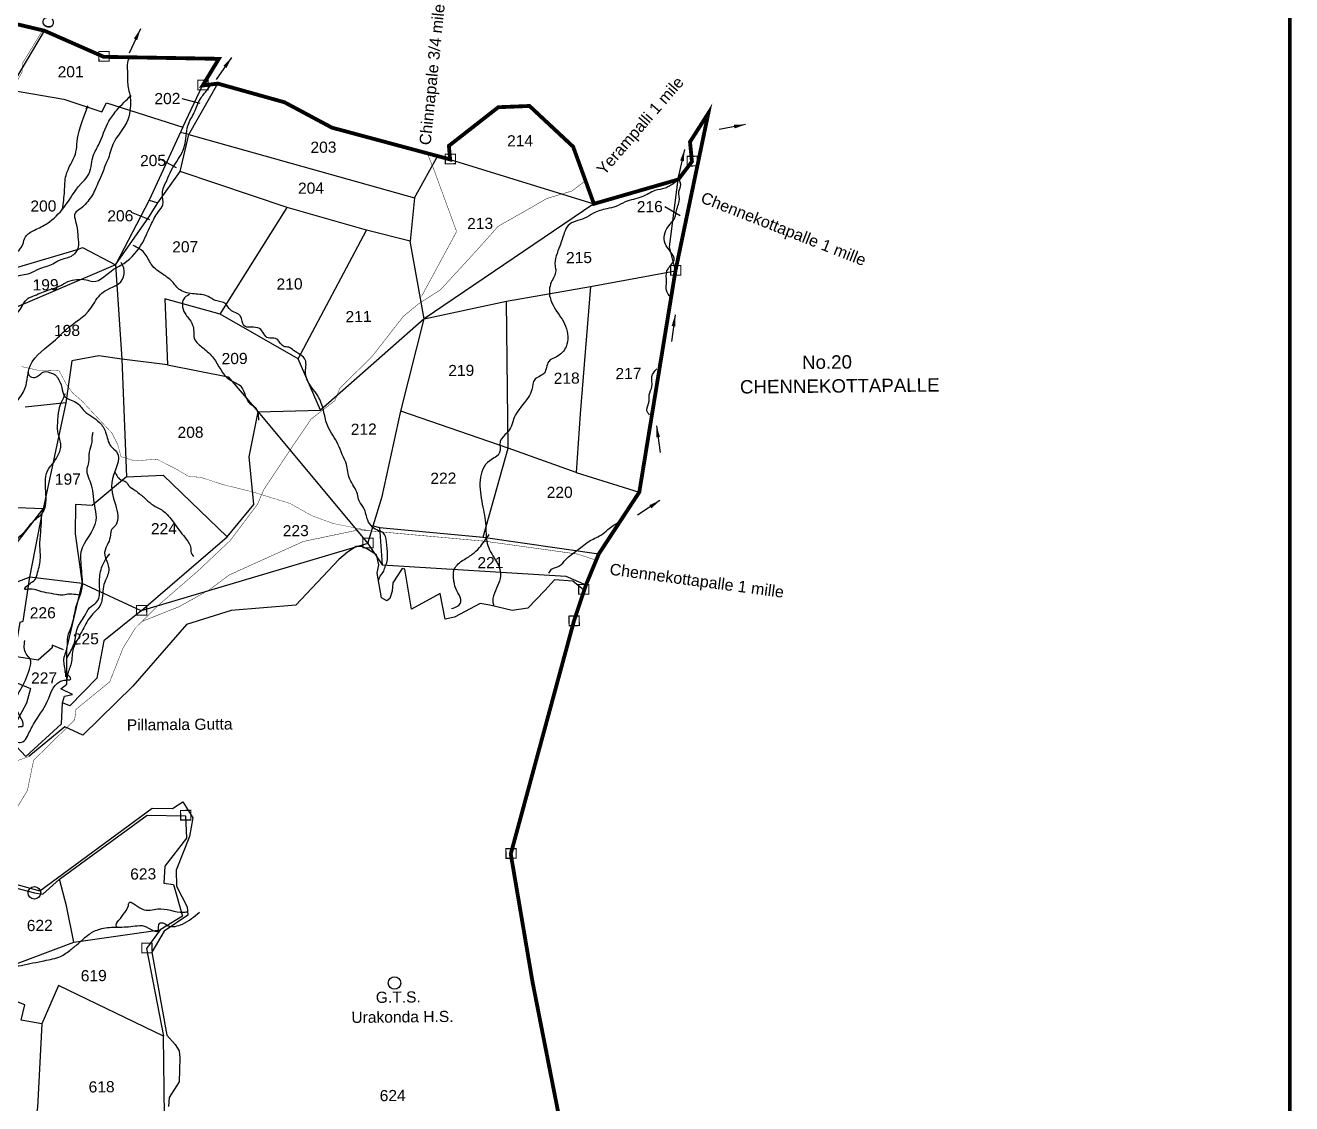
# Model space of a CAD drawing. Header units: feet. Extents: x 773755 to 783780, y 1571901 to 1585357.
# Drawn here: x 780373 to 783683, y 1578052 to 1580869 of the extents above; entities that cross this region are included whole.
import ezdxf
from ezdxf.enums import TextEntityAlignment as Align

# ---------------------------------------------------------------- set-up
doc = ezdxf.new("R2010")
doc.units = ezdxf.units.FT
doc.header["$LTSCALE"] = 15
doc.header["$MEASUREMENT"] = 0
doc.linetypes.add('HIDDEN2', pattern=[0.1875, 0.125, -0.0625])
for name, color, linetype in [('HILL', 17, 'Continuous'), ('PAPER SIZE', 10, 'Continuous'), ('PLOT', 7, 'Continuous'), ('PLOT NO', 7, 'Continuous'), ('ROADS', 6, 'Continuous'), ('TANKS-STREAM', 4, 'Continuous'), ('text2', 7, 'Continuous'), ('VILLAGE STONES', 240, 'Continuous')]:
    doc.layers.add(name, color=color, linetype=linetype)
doc.layers.add('VILLAGE BOUNDRY', color=5, linetype='HIDDEN2', lineweight=100)
doc.styles.get("Standard").update_dxf_attribs({"font": 'arial.ttf'})
doc.linetypes.add('DOTS', pattern='A,1e-06,-3,["●",Standard,S=3,R=0,X=-1.25,Y=-1.25],-3', length=6.000001)
doc.dimstyles.get("Standard").update_dxf_attribs({"dimtxt": 0.18, "dimasz": 0.18, "dimexe": 0.18, "dimexo": 0.0625, "dimgap": 0.09, "dimtad": 0, "dimtih": 1, "dimtoh": 1, "dimdec": 4, "dimzin": 0, "dimdsep": 46, "dimtxsty": 'Standard', "dimcen": 0.09, "dimadec": 0, "dimazin": 0, "dimtfac": 1, "dimtdec": 4, "dimtofl": 0, "dimtmove": 0, "dimatfit": 3, "dimfxl": 1, "dimtolj": 1, "dimtzin": 0, "dimarcsym": 0})

msp = doc.modelspace()

# ---------------------------------------------------------------- linework, layer by layer
at = {"layer": 'HILL'}
for points in [[(781832.1, 1579394.4), (781804.6, 1579417.1), (781756.5, 1579420.1), (781731, 1579392.6), (781687, 1579346.5), (781645.7, 1579340.7), (781587.4, 1579354.1), (781562.4, 1579358.5), (781495, 1579323.3), (781470.5, 1579317.6), (781457.3, 1579384.7), (781382.8, 1579343.4), (781365.3, 1579448.1), (781357.9, 1579450.4), (781333.7, 1579412.3), (781331.9, 1579390.8), (781326.3, 1579371.7), (781318.6, 1579365.4), (781304.4, 1579373.4), (781293.2, 1579438.1), (781296.9, 1579459.2), (781291.1, 1579486.1), (781268, 1579500.3), (781253.9, 1579507.5), (781238.2, 1579507.4), (781215, 1579492.3), (781192.5, 1579473.8), (781080.8, 1579354), (780911, 1579340.4), (780794.7, 1579303.7), (780654, 1579142.4), (780523.5, 1579014.8), (780476.4, 1579036.7), (780382.4, 1578958.5)], [(780345, 1578626.3), (780411.5, 1578607.8), (780705.1, 1578823.9), (780758.4, 1578823.3), (780785.4, 1578840.6), (780810.8, 1578798.3), (780802.8, 1578750.1), (780768, 1578661.6), (780768.4, 1578620.2), (780796.8, 1578566.1), (780798.1, 1578544.6), (780736.7, 1578502.3), (780704.4, 1578447.6), (780743.5, 1578230.6), (780765.3, 1578206.5), (780775.7, 1578189.6), (780777.5, 1578172.1), (780775.4, 1578108.8), (780749.7, 1578067.7), (780747.7, 1578044.5)]]:
    msp.add_lwpolyline(points, dxfattribs=at)
at = {"layer": 'HILL', "lineweight": -3, "ltscale": 0.3, "const_width": 1}
msp.add_lwpolyline([(780382.4, 1578958.5), (780348.9, 1578946.8), (780353, 1578889), (780343.2, 1578841.6), (780347.3, 1578830), (780301.3, 1578739.8)], dxfattribs=at)
at = {"layer": 'PAPER SIZE', "color": 5, "const_width": 10}
msp.add_lwpolyline([(773759.7, 1584608.3), (783677.9, 1584608.3), (783677.9, 1571905.9), (773759.7, 1571905.9)], close=True, dxfattribs=at)
at = {"layer": 'PLOT'}
for points in [[(780038.3, 1580262), (779999.9, 1580144), (780181.2, 1580441.8), (780332, 1580700.8), (780423.5, 1580854.9)], [(780332, 1580700.8), (780474.2, 1580675.9), (780573.8, 1580643.3), (780585.9, 1580666.8), (780785.2, 1580603.1), (780836.9, 1580711.8)], [(780800.8, 1580583.5), (780876.4, 1580716.8)], [(780830.1, 1580664.6), (780783.7, 1580676.7)], [(780785.2, 1580603.1), (780697.1, 1580412), (780719.8, 1580405.3), (780778.2, 1580487.1), (780800.8, 1580583.5), (780778.4, 1580588.7)], [(780800.8, 1580583.5), (781390.1, 1580418.7), (781452, 1580529.4)], [(780768.9, 1580496.9), (780725.8, 1580519.5)], [(781483.6, 1580518.7), (781859.4, 1580402.7), (781415.5, 1580102.4), (781631, 1580148.1), (781850.9, 1580186.5), (782072.5, 1580227.6), (782056.9, 1580290.2), (782080, 1580466.3)], [(781390.1, 1580418.7), (781379.3, 1580305.4), (781265.5, 1580334.2), (781057.5, 1580392.9), (780778.2, 1580487.1)], [(780697.1, 1580412), (780609.2, 1580243.1), (780695.8, 1580367.7), (780719.8, 1580405.3)], [(780699.2, 1580361.1), (780650.5, 1580380)], [(781086.2, 1579998.1), (780883, 1580114.7), (781057.5, 1580392.9)], [(782084.4, 1580371.3), (782044.6, 1580395.1)], [(781635, 1579764.2), (781354.4, 1579860.7), (781415.5, 1580102.4), (781145.1, 1579863.8), (781086.2, 1579998.1), (781265.5, 1580334.2)], [(779999.9, 1580144), (780294.3, 1580109.3), (780255.6, 1580208.9), (780512.5, 1580284.2), (780522.7, 1580288.7), (780609.2, 1580243.1), (780294.3, 1580109.3)], [(781415.5, 1580102.4), (781379.3, 1580305.4)], [(780609.2, 1580243.1), (780625.9, 1579997), (780565.3, 1580005.6), (780495.1, 1579992.5), (780479.7, 1579882.8), (780373, 1579871.3)], [(781850.9, 1580186.5), (781823.8, 1579854.3), (781813.2, 1579700.5), (781978, 1579649.5)], [(780883, 1580114.7), (780737.7, 1580154.2), (780745.2, 1579981.7), (780625.9, 1579997)], [(781813.2, 1579700.5), (781635, 1579764.2), (781631, 1580148.1)], [(780625.9, 1579997), (780637.7, 1579689.5), (780548.4, 1579614.2), (780504.7, 1579617.3), (780504.1, 1579540.9), (780522.1, 1579411), (780385.6, 1579427), (780419.7, 1579606.2)], [(780745.2, 1579981.7), (780903.5, 1579950.4), (780982.3, 1579859.5), (781145.1, 1579863.8)], [(780479.7, 1579882.8), (780419.7, 1579606.2), (780259.4, 1579611.6), (780279.2, 1579651), (780185.4, 1579662.4), (780158.1, 1579658.8), (780140.2, 1579674.7), (780121.7, 1579670), (780048.9, 1579705.7)], [(780637.7, 1579689.5), (780734.1, 1579693.8), (780901.1, 1579532.6), (780970.2, 1579617.4), (780958.7, 1579741.7), (780982.3, 1579859.5)], [(780982.3, 1579859.5), (781268.3, 1579515.5), (781282.9, 1579561.6), (781306.2, 1579638.5), (781354.4, 1579860.7)], [(781299, 1579557.5), (781570.4, 1579531.6), (781635, 1579764.2)], [(780228.7, 1579510.4), (780326.1, 1579483.9), (780419.7, 1579606.2)], [(781282.9, 1579561.6), (781299, 1579557.5), (781305.8, 1579459.5)], [(781268.3, 1579515.5), (780676.6, 1579339.5), (780901.1, 1579532.6)], [(781268.3, 1579515.5), (781305.8, 1579459.5), (781786.4, 1579429.7), (781838.7, 1579407.5)], [(781570.4, 1579531.6), (781872.2, 1579488.2)], [(780385.6, 1579427), (780317.4, 1579401.6), (780213.3, 1579424.9), (780193.3, 1579434.8), (780201.3, 1579448.7), (780102.6, 1579477.8), (780066.1, 1579496), (780073.5, 1579511.1)], [(780473.5, 1579237.6), (780443.5, 1579250.2), (780443.6, 1579243.1), (780407.2, 1579210.7), (780345.5, 1579220), (780360.2, 1579310.1), (780367.4, 1579312.3), (780385.6, 1579427)], [(780676.6, 1579339.5), (780578.2, 1579261.5), (780560.7, 1579163.4), (780489.5, 1579091.3), (780470.7, 1579099.4), (780476.2, 1579116.3), (780496.3, 1579121), (780466.5, 1579135.5), (780481.8, 1579147.8), (780481.7, 1579240.7), (780522.1, 1579411)], [(780676.6, 1579339.5), (780522.1, 1579411)], [(780256.7, 1579145.7), (780301, 1579135.6), (780304.5, 1579170.3), (780386.6, 1579136.5), (780376.5, 1579098.5), (780347.1, 1579043.2), (780337, 1578999.2), (780375, 1578959), (780467.7, 1579044.4), (780470.7, 1579099.4)], [(780331.4, 1578620.4), (780397.6, 1578603), (780419.1, 1578599.3), (780462.9, 1578638.5), (780691.7, 1578806), (780791.9, 1578804.3), (780794.8, 1578745.8), (780737.8, 1578672.1), (780735.5, 1578627.6), (780761.1, 1578624.7), (780783.9, 1578541.6), (780725.5, 1578505.9), (780690.4, 1578457.2), (780734.2, 1578228.3), (780460, 1578360.5), (780416.8, 1578260.8), (780363, 1578270.5), (780371.8, 1578309.9), (780254.2, 1578356.6), (780265.9, 1578385.8), (780500.4, 1578474.2), (780725.5, 1578505.9)], [(780500.4, 1578474.2), (780481.2, 1578568.4), (780462.9, 1578638.5)], [(780416.8, 1578260.8), (780405.5, 1578042), (780360.9, 1577802.7), (780738, 1577949.7), (780734.2, 1578228.3)]]:
    msp.add_lwpolyline(points, dxfattribs=at)
at = {"layer": 'ROADS', "linetype": 'HIDDEN2', "ltscale": 10, "const_width": 1.2}
for points in [[(780419.8, 1580857.9), (780365.3, 1580768.8), (780365.2, 1580747.7), (780225.5, 1580494.3), (780107.6, 1580306), (780012.2, 1580195.9), (779923.1, 1580083.1), (779850.2, 1580012.1), (779824, 1579958), (779769.1, 1579891.5), (779669.1, 1579799.9), (779649.9, 1579781.3), (779558.1, 1579734.1), (779493, 1579695), (779433.6, 1579644.2), (779322.7, 1579585.1), (779281.1, 1579545.1), (779215.8, 1579351.5), (779201.5, 1579334), (779118.1, 1579337)], [(781408.9, 1580160.9), (781500.5, 1580330.3), (781439.2, 1580497.5), (781422.9, 1580536.9)], [(780306.5, 1578750.4), (780378.9, 1578870.2), (780395.1, 1578949.1), (780502.2, 1579054.3), (780505.9, 1579082.1), (780594, 1579154.1), (780628.6, 1579241.8), (780661.2, 1579294.9), (780718.1, 1579351.4), (780824.2, 1579443.3), (780908.7, 1579522.9), (780980.4, 1579618), (780997, 1579656.6), (781069, 1579765.2), (781120.7, 1579840.8), (781182.5, 1579888.4), (781195.6, 1579921.2), (781279.6, 1580003.9), (781361.1, 1580108.3), (781401.6, 1580141.9), (781458.1, 1580177.8), (781559.3, 1580287.9), (781608.6, 1580343.7), (781690.6, 1580390.2), (781736.1, 1580416.6), (781801.8, 1580436.1), (781840, 1580465.1)], [(781864.9, 1579471.7), (781818, 1579487.5), (781576, 1579521.1), (781278.4, 1579548), (781245.8, 1579551.2), (781100, 1579520.7), (780906.5, 1579433.3), (780852.5, 1579393.2), (780775.2, 1579350.2), (780680.4, 1579312.6)]]:
    msp.add_lwpolyline(points, dxfattribs=at)
at = {"layer": 'ROADS', "linetype": 'DOTS', "lineweight": -3, "ltscale": 0.3, "const_width": 1}
msp.add_lwpolyline([(780364, 1579977.4), (780405.5, 1579968.2), (780439.5, 1579967.7), (780461.7, 1579966.6), (780480, 1579932.4), (780495.9, 1579909.9), (780521.8, 1579887.1), (780599.9, 1579803.7), (780615.1, 1579773.4), (780623.7, 1579742.1), (780659.1, 1579731.2), (780717.3, 1579735.5), (780766.8, 1579710.3), (780801.9, 1579689.8), (780830.7, 1579688.7), (780889.7, 1579669.3), (780968.1, 1579650), (781065.4, 1579619.9), (781121.5, 1579588.2), (781178.4, 1579567.5), (781280.2, 1579547.2)], dxfattribs=at)
at = {"layer": 'TANKS-STREAM'}
for points in [[(780644.3, 1580785.6), (780639.9, 1580766.1), (780639.9, 1580762.4), (780640.1, 1580746.6), (780640.2, 1580739.2), (780640.3, 1580723.4), (780642.4, 1580706.8), (780646.3, 1580687.4), (780648.3, 1580670.7), (780647.5, 1580653.1), (780641.4, 1580622.5), (780602.1, 1580557.8), (780588.6, 1580516.9), (780581.4, 1580501.1), (780575.1, 1580483.4), (780564.2, 1580459.2), (780546, 1580421.9), (780533.2, 1580405.1), (780518.5, 1580390.2), (780503.8, 1580378.6), (780504.9, 1580356.3), (780509.8, 1580332.3), (780510.9, 1580316.6), (780511.2, 1580288.8), (780492.9, 1580265.4), (780462.3, 1580254.9), (780445.7, 1580245.5), (780408.8, 1580232.1), (780384.8, 1580220.7), (780346.8, 1580212), (780296, 1580193), (780263.6, 1580186.2), (780227.6, 1580143.7), (780203.8, 1580115.6), (780195.6, 1580099.8), (780185.8, 1580066.3), (780174.2, 1580020.8), (780172.6, 1579993), (780170.9, 1579979.1), (780148.4, 1579902.3), (780152.5, 1579872.7), (780154.5, 1579854.2), (780120.7, 1579802.9), (780104.2, 1579786.1), (780082.2, 1579753.4), (780065.8, 1579725.4), (780046.4, 1579719.7), (780005.2, 1579653.9), (779987, 1579616.6), (779969.6, 1579590.5), (779963.3, 1579576.5), (779945.9, 1579549.5), (779939.7, 1579519.8), (779942.7, 1579504), (779948.1, 1579433.2), (779939.2, 1579396), (779926.4, 1579373.7), (779912.6, 1579365.2), (779911.9, 1579341.1), (779916.7, 1579328.2), (779908.5, 1579308.6), (779900.3, 1579294.7), (779890.3, 1579277.9), (779872.9, 1579255.5), (779863.7, 1579247.9), (779868.4, 1579236.9), (779884.2, 1579233.3), (779900.1, 1579224.2), (779900.5, 1579182.1), (779886, 1579146.7), (779887.2, 1579127.3)], [(780171.5, 1579986.4), (780175.7, 1580005), (780195, 1580012.7), (780200.1, 1580026.1), (780206.7, 1580035), (780225.8, 1580051.6), (780235.3, 1580068), (780249.2, 1580087.5), (780256.6, 1580093.5), (780285.6, 1580098.2), (780301.9, 1580099.9), (780333.8, 1580106.9), (780356.7, 1580122), (780381.1, 1580156), (780392.9, 1580161.3), (780430.7, 1580176.6), (780461.8, 1580187.3), (780484.7, 1580199.4), (780508.4, 1580204.8), (780532.2, 1580204.3), (780550.1, 1580200.1), (780604.1, 1580231.8), (780623.3, 1580242.4), (780675.7, 1580294.5), (780701.2, 1580346.8), (780721.7, 1580382.6), (780732.6, 1580400.5), (780731.6, 1580429.5), (780743.1, 1580463.8), (780754.8, 1580489.9), (780789.8, 1580553.8), (780798.2, 1580606.6), (780815, 1580641.7), (780830.9, 1580676.8), (780848.6, 1580700), (780862.5, 1580717.9)], [(780206.3, 1580117.7), (780204.9, 1580127.5), (780210, 1580141.3), (780217.1, 1580155.8), (780223.5, 1580172.2), (780236.4, 1580192.6), (780241.5, 1580205.8), (780251.7, 1580226.8), (780286.3, 1580248.1), (780304.5, 1580254.9), (780367.1, 1580296.4), (780373.5, 1580316.1), (780397.6, 1580334), (780430.2, 1580351.4), (780474.9, 1580394.4), (780519, 1580455.4), (780535.8, 1580474.6), (780545.4, 1580500.2), (780549.8, 1580523.8), (780564.5, 1580556), (780592.1, 1580618.8), (780612.8, 1580647.8), (780649.7, 1580685.5)], [(780470.6, 1580388.9), (780475.9, 1580436.1), (780479.8, 1580477.1), (780504.2, 1580532.7), (780513.9, 1580592.3), (780534.8, 1580656), (780531.5, 1580649.8)], [(782061.1, 1580157.6), (782048.9, 1580176.7), (782049.1, 1580199.4), (782050.3, 1580227.7), (782068.7, 1580255.9), (782045.6, 1580298.9), (782053.4, 1580343), (782070, 1580364.6), (782077.6, 1580394.1), (782082.5, 1580409), (782081.6, 1580435.2), (782086.4, 1580453.5), (782081.2, 1580477.6), (782081.4, 1580478.1)], [(782075.4, 1580461.2), (782054.9, 1580448.1), (782045.5, 1580443.7), (782018.9, 1580437.4), (782002.7, 1580429.6), (781984.7, 1580420.8), (781941, 1580407.5), (781917.1, 1580396.1), (781893.1, 1580389.8), (781858, 1580378.3), (781834.9, 1580365.2), (781792.2, 1580345.9), (781782, 1580326.9), (781770.4, 1580292.5), (781758, 1580240), (781759.7, 1580228), (781747.9, 1580197.7), (781744.7, 1580157.8), (781772.4, 1580106.8), (781785.4, 1580082.7), (781786.5, 1580029.5), (781761.7, 1580003.2), (781741.2, 1579991), (781729.5, 1579960.4), (781704.6, 1579943.9), (781697.3, 1579917.7), (781687.7, 1579896.9), (781651.2, 1579844.4), (781643.8, 1579822.6), (781632, 1579803.9), (781614.8, 1579783.1), (781613, 1579752.7), (781587.1, 1579731.7), (781567.5, 1579617.9), (781576.8, 1579561.4), (781579.4, 1579521.2), (781598.3, 1579477.9), (781611.6, 1579454.1), (781615.2, 1579430.3), (781597.2, 1579379), (781595.2, 1579363.7), (781597.4, 1579354)], [(781296.2, 1579416.5), (781298.8, 1579426.2), (781308.3, 1579440.1), (781313.7, 1579453.9), (781319.1, 1579469.1), (781320.3, 1579485.7), (781317.2, 1579520.1), (781308.7, 1579543.4), (781296.2, 1579548.8), (781280.9, 1579558.3), (781268.3, 1579576.1), (781258.3, 1579607.6), (781245.7, 1579626.8), (781241.4, 1579644.7), (781221.7, 1579683), (781216, 1579703.6), (781213, 1579721.5), (781201.7, 1579747.6), (781190.4, 1579775), (781163.8, 1579821.6), (781153.7, 1579858.7), (781140.9, 1579895.7), (781105.6, 1579959.5), (781105.2, 1579995.3), (781074.6, 1580019.8), (781062.1, 1580027.9), (781048.3, 1580030.5), (781027.4, 1580051), (781008.1, 1580052.2), (780985.8, 1580076.7), (780944.3, 1580084.6), (780935.8, 1580109.3), (780909.4, 1580125.6), (780896.8, 1580142), (780870.5, 1580150), (780851.1, 1580160.8), (780815.2, 1580167.3), (780777.8, 1580177.9), (780756.9, 1580199.8), (780734.7, 1580217.4), (780702.7, 1580244.7), (780684.4, 1580274.8), (780655.3, 1580293.8)], [(780169.8, 1579668), (780178.2, 1579678.3), (780232.2, 1579721.4), (780267.7, 1579745.5), (780301.2, 1579800.2), (780322.8, 1579849.8), (780373.1, 1579921.7), (780386.2, 1579979.6), (780452.2, 1580047.5), (780479.1, 1580073.3), (780544.9, 1580130), (780573.5, 1580169.4), (780627.6, 1580205.6), (780630.7, 1580234.6), (780623.7, 1580249.8)], [(780802.8, 1580165.8), (780786.4, 1580153.2), (780783.8, 1580139.4), (780790.9, 1580116.1), (780799.3, 1580105.1), (780810.5, 1580086), (780813.4, 1580069.5), (780815, 1580051.6), (780838.7, 1580025.6), (780865.2, 1579999.7), (780907.1, 1579943.7), (780937.7, 1579924.7), (780960.2, 1579880.9), (780972.7, 1579872.7), (780982.7, 1579837.7)], [(780379.9, 1579963.8), (780383.7, 1579954), (780397.3, 1579949.2), (780423, 1579964.2), (780441.5, 1579960.7), (780451.4, 1579955.9), (780457.6, 1579948.6), (780468.9, 1579922.9), (780475.3, 1579900.9), (780506.2, 1579884), (780527.4, 1579862.1), (780567, 1579831.8), (780583.3, 1579806.1), (780597.2, 1579769.4), (780612.1, 1579754.8), (780599.4, 1579673.6), (780605.5, 1579558.5), (780599.7, 1579552.6), (780595.9, 1579536.8), (780590.2, 1579517.1), (780580.6, 1579491.5), (780588.8, 1579462.1), (780591, 1579440.5), (780585.2, 1579424.7), (780577.6, 1579403.1), (780570.2, 1579355.8), (780546.9, 1579328.1), (780523.7, 1579290.5), (780510.2, 1579264.9), (780498.6, 1579241.2), (780493.1, 1579201.8), (780483.6, 1579172.3), (780481.7, 1579160.4)], [(782004.8, 1579850.4), (781998.1, 1579864), (782003.8, 1579887.1), (782004.1, 1579903.9), (782011.1, 1579925.4), (782011.1, 1579951.4), (782023.5, 1579971.7)], [(780328.5, 1579489.9), (780336.2, 1579505.6), (780359.4, 1579534.2), (780377.7, 1579552.9), (780391.3, 1579570.6), (780418.4, 1579595.3), (780434.8, 1579711.2), (780444.5, 1579723.1), (780459.9, 1579748.6), (780465.6, 1579762.3), (780465.4, 1579779.9), (780458.3, 1579809.2), (780458.1, 1579829.7), (780461.6, 1579864.9), (780478.8, 1579907.1)], [(780549.9, 1579805.2), (780547.8, 1579796.3), (780546.9, 1579779.8), (780540.5, 1579754.3), (780539.5, 1579743.2), (780537.5, 1579722.3), (780534.3, 1579711.2), (780545.8, 1579668.3), (780550.5, 1579638.5), (780555.3, 1579606.5), (780557.8, 1579575.7), (780518.9, 1579493.1), (780518.1, 1579466.6), (780520.6, 1579435.7), (780522, 1579405.9), (780504.9, 1579348.3), (780493.3, 1579297.4), (780483.6, 1579271.9), (780481.7, 1579243.2), (780473.2, 1579208.9), (780477.9, 1579179.2), (780478, 1579167)], [(780607.6, 1579703), (780624.9, 1579680.6), (780636, 1579676.6), (780643.6, 1579666.4), (780660.9, 1579654.2), (780674, 1579643.4), (780685.1, 1579634.6), (780703.1, 1579618.4), (780730, 1579602.9), (780741.1, 1579594.1), (780765.4, 1579564.2), (780793.9, 1579526.8), (780805.8, 1579503.6), (780805.9, 1579494.1), (780814.2, 1579481.1)], [(780513.3, 1579380.7), (780505.6, 1579381.8), (780484.6, 1579382.6), (780468, 1579380.3), (780454.7, 1579382.3), (780428.2, 1579386.5), (780406, 1579392.9), (780385, 1579396), (780371.7, 1579395.8), (780384.8, 1579410.3), (780398, 1579420.4), (780405.5, 1579439.2), (780412.9, 1579477.9), (780411.5, 1579508.8), (780412.4, 1579528.7), (780415.3, 1579567.4), (780416.1, 1579593.9)], [(781741.3, 1579438.1), (781748.9, 1579447.9), (781769.5, 1579456.8), (781785.6, 1579473.3), (781800.7, 1579486.5), (781828.8, 1579507.5), (781846.1, 1579520.7), (781877.5, 1579537.3), (781895.9, 1579551.6), (781909.9, 1579562.7), (781919.6, 1579568.2)], [(781487.6, 1579345.2), (781511.4, 1579361.8), (781511.3, 1579369.4), (781501.2, 1579392.1), (781493.4, 1579417.1), (781492.1, 1579432.3), (781493.1, 1579444.2), (781515.7, 1579470.6), (781541.6, 1579487.1), (781560, 1579504.7), (781585.7, 1579538.7)], [(780483, 1579217.8), (780500.4, 1579252.2), (780504.6, 1579268.8), (780508.8, 1579292.1), (780528.3, 1579325.4), (780541.4, 1579347.6), (780558.9, 1579361), (780567.2, 1579417.4), (780574.5, 1579456.1), (780581, 1579470.5), (780594.1, 1579488.3)], [(780260.9, 1578805.6), (780264.2, 1578810.6), (780284.2, 1578819.2), (780305.9, 1578824.5), (780320.8, 1578844.7), (780335.6, 1578873.3), (780342.1, 1578893.5), (780331.7, 1578928.6), (780334.8, 1578953.7), (780317.6, 1578992.1), (780332.5, 1579014), (780339.1, 1579022.4), (780354.1, 1579036), (780364.1, 1579037.7), (780348.5, 1579087.8), (780351.6, 1579116.3), (780359.8, 1579131.5), (780384.4, 1579187), (780385.8, 1579213.8), (780375.6, 1579227.1), (780371.9, 1579262.2)], [(780335.7, 1579006), (780344.7, 1578999.9), (780357.1, 1578995.6), (780359.8, 1578995.7), (780366.6, 1578997.2), (780378.8, 1579012.4), (780395.1, 1579043.6), (780430.8, 1579102.7), (780474.6, 1579158), (780491.6, 1579160.6), (780475.8, 1579180.2)], [(780614.1, 1578512.1), (780610.9, 1578518.3), (780621.8, 1578535.7), (780629.5, 1578546), (780642.7, 1578569.7), (780644.2, 1578576), (780678.2, 1578560.6), (780719.8, 1578561.1), (780786.8, 1578552.3), (780796.2, 1578553.2)], [(780280.7, 1578401.5), (780287.7, 1578407.8), (780305, 1578411.9), (780323.8, 1578413.7), (780343.5, 1578412.3), (780356.1, 1578412.4), (780385.2, 1578418.2), (780417.4, 1578424.1), (780439.3, 1578429), (780461.3, 1578434.7), (780489.4, 1578452.3), (780511.3, 1578469.8), (780540.2, 1578494.5), (780568.3, 1578508.1), (780608.4, 1578513.2), (780654.8, 1578515.3), (780678.4, 1578517.1), (780702.1, 1578507.1), (780720.2, 1578502.6), (780724.7, 1578523.9), (780735.8, 1578523.2), (780746.8, 1578517), (780783.8, 1578521.3), (780828.3, 1578552.4)]]:
    msp.add_spline(points, degree=3, dxfattribs=at)
at = {"layer": 'text2'}
msp.add_circle((781338.4, 1578367.2), 16.3, dxfattribs=at)
at = {"layer": 'VILLAGE BOUNDRY', "lineweight": -2, "ltscale": 10, "const_width": 10}
msp.add_lwpolyline([(780275.6, 1580889.8), (780423.5, 1580854.9), (780578.4, 1580786.7), (780879.2, 1580781.5), (780836.9, 1580711.8), (780876.4, 1580716.8), (781050.7, 1580668), (781174.7, 1580601.7), (781483.6, 1580518.7), (781480.4, 1580554.2), (781609.5, 1580655.1), (781691.1, 1580658.3), (781805.1, 1580551.9), (781859.4, 1580402.7), (782080, 1580466.3), (782115.6, 1580513), (782110.5, 1580564.5), (782158.5, 1580639.6), (782072.5, 1580227.6), (781978, 1579649.5), (781872.2, 1579488.2), (781838.7, 1579407.5), (781807, 1579312.1), (781642.1, 1578704.3), (781699, 1578369.8), (781765.8, 1578030.6)], dxfattribs=at)
at = {"layer": 'VILLAGE STONES', "const_width": 2.92}
for points in [[(780565.6, 1580800.4), (780592.4, 1580800.6), (780592.6, 1580775.5), (780565.9, 1580775.2)], [(780824.2, 1580725.5), (780850.9, 1580725.8), (780851.1, 1580700.6), (780824.4, 1580700.4)], [(781470.9, 1580532.4), (781497.6, 1580532.7), (781497.9, 1580507.5), (781471.1, 1580507.3)], [(782102.9, 1580526.7), (782129.6, 1580527), (782129.9, 1580501.8), (782103.1, 1580501.5)], [(782059.8, 1580241.3), (782086.5, 1580241.6), (782086.8, 1580216.4), (782060.1, 1580216.1)], [(781255.6, 1579529.2), (781282.3, 1579529.5), (781282.5, 1579504.3), (781255.8, 1579504.1)], [(781819.4, 1579408.1), (781846.1, 1579408.4), (781846.3, 1579383.2), (781819.6, 1579383)], [(780663.8, 1579353.2), (780690.5, 1579353.5), (780690.8, 1579328.3), (780664.1, 1579328)], [(781794.2, 1579325.8), (781821, 1579326.1), (781821.2, 1579300.9), (781794.5, 1579300.6)], [(780779.2, 1578818), (780805.9, 1578818.3), (780806.2, 1578793.1), (780779.4, 1578792.9)], [(781629.4, 1578718.1), (781656.1, 1578718.3), (781656.4, 1578693.2), (781629.7, 1578692.9)], [(780677.7, 1578471), (780704.4, 1578471.2), (780704.7, 1578446.1), (780678, 1578445.8)]]:
    msp.add_lwpolyline(points, close=True, dxfattribs=at)
at = {"layer": 'VILLAGE STONES'}
msp.add_circle((780397.2, 1578602.8), 16.5, dxfattribs=at)

# ---------------------------------------------------------------- texts
at = {"layer": 'PLOT NO'}
for s, height, rotation, p in [('Chinnapalle 3/4 mile', 30, 70.1434, (780441.9, 1580857)), ('Chinnapale 3/4 mile', 30, 84.2075, (781432.5, 1580554.8)), ('Yerampalli 1 mile', 30, 49.1952, (781886.5, 1580475.5)), ('Chennekottapalle 1 mille', 30, 338.6121, (782136, 1580407.1)), ('Chennekottapalle 1 mille', 30, 352.3848, (781899.1, 1579434.1)), ('Pillamala Gutta', 29.164, 0.5858, (780638.8, 1579026.7)), ('G.T.S.', 29.16, 0.5858, (781289.5, 1578315.2)), ('Urakonda H.S.', 29.164, 0.5858, (781225.6, 1578262.8))]:
    msp.add_text(s, height=height, rotation=rotation, dxfattribs=at).set_placement(p)
for s, p in [('201', (780491.8, 1580747.8)), ('202', (780744.7, 1580677.7)), ('214', (781666.4, 1580567.5)), ('203', (781152.6, 1580550.6)), ('205', (780707.2, 1580515.9)), ('204', (781120, 1580443.8)), ('200', (780420.7, 1580397)), ('216', (782005.5, 1580395.4)), ('206', (780621.7, 1580371.4)), ('213', (781562, 1580351.4)), ('207', (780791.3, 1580290.5)), ('215', (781820.4, 1580262.3)), ('210', (781064, 1580193.4)), ('199', (780426.4, 1580191.3)), ('211', (781244.3, 1580108.3)), ('198', (780482.4, 1580071.9)), ('209', (780920.4, 1579998.6)), ('219', (781512.7, 1579967.5)), ('218', (781788.2, 1579947.2)), ('217', (781949.6, 1579959.5)), ('208', (780805.2, 1579805.9)), ('212', (781257.9, 1579814)), ('197', (780484.6, 1579683.5)), ('222', (781465.9, 1579685.9)), ('220', (781769.9, 1579649.1)), ('224', (780735.6, 1579554.2)), ('223', (781080.1, 1579548.9)), ('221', (781588.9, 1579465.4)), ('226', (780419, 1579334.3)), ('225', (780531.6, 1579266.3)), ('227', (780422.5, 1579164.1)), ('623', (780681.5, 1578652.2)), ('622', (780411.2, 1578517.7)), ('619', (780552.2, 1578386.5)), ('618', (780572.8, 1578096)), ('624', (781333.5, 1578073.3))]:
    msp.add_text(s, height=29.16, rotation=0.5858, dxfattribs=at).set_placement(p, align=Align.MIDDLE_CENTER)
at = {"layer": 'VILLAGE STONES'}
for s, p in [('            No.20', (782240.5, 1579969.5)), ('CHENNEKOTTAPALLE', (782241.2, 1579907))]:
    msp.add_text(s, height=35, rotation=0.5858, dxfattribs=at).set_placement(p)

# ---------------------------------------------------------------- leaders
at = {"layer": 'PLOT NO', "color": 5}
for points in [[(780674.4, 1580859.6), (780644.4, 1580796.3)], [(780912.6, 1580785), (780872.4, 1580727.6)], [(782255.6, 1580609.8), (782186.7, 1580597.3)], [(782096.1, 1580544.2), (782080.8, 1580475.9)], [(782071.5, 1580112.5), (782061.9, 1580043.1)], [(782022.9, 1579822.8), (782032.9, 1579753.5)], [(782032.1, 1579627.9), (781973.6, 1579589.5)]]:
    msp.add_leader(points, dimstyle='Standard', override={"dimasz": 30, "dimgap": 0.09, "dimtad": 0, "dimzin": 2}, dxfattribs=at)

doc.saveas('drawing.dxf')
